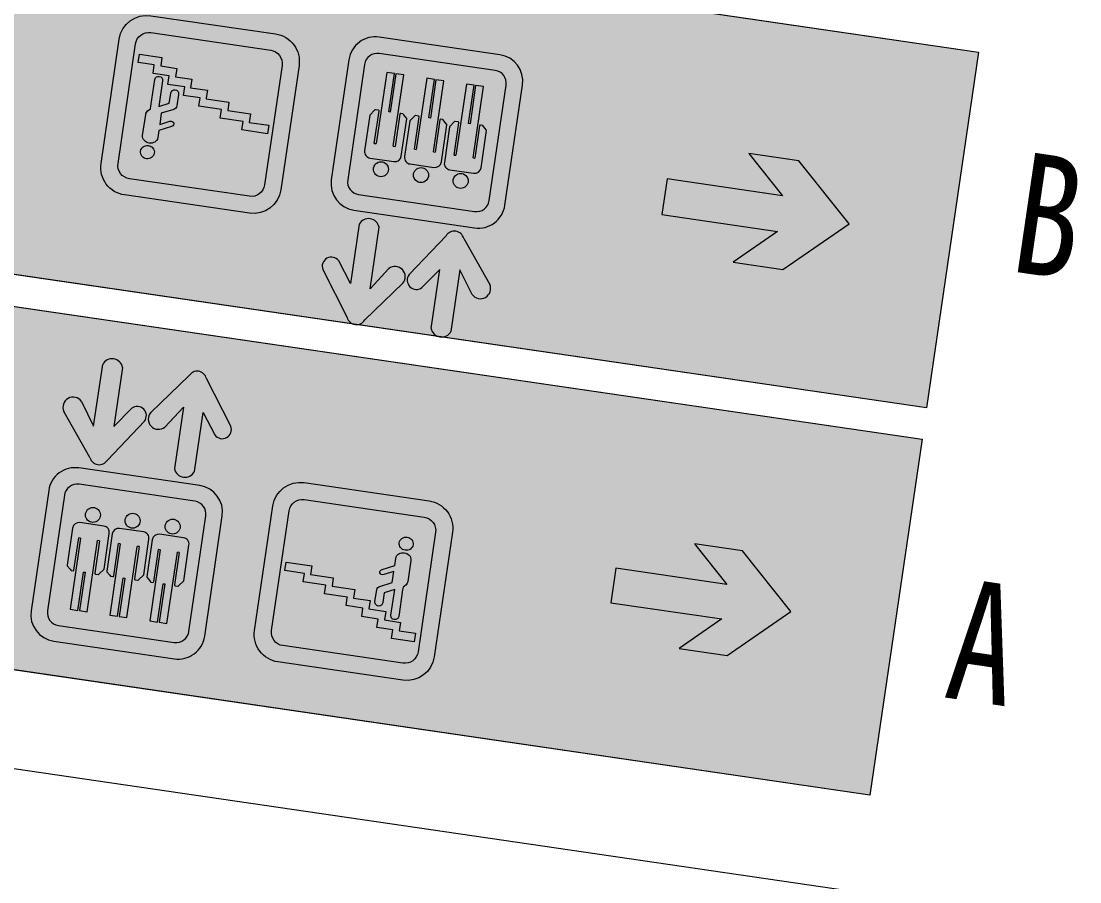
# Model space of a CAD drawing. Header units: inches. Extents: x -414268 to 632271, y -366004 to 318730.
# Drawn here: x -231214 to -220765, y 245848 to 254343 of the extents above; entities that cross this region are included whole.
import ezdxf

# ---------------------------------------------------------------- set-up
doc = ezdxf.new("R2010")
doc.units = ezdxf.units.IN
doc.header["$LTSCALE"] = 1200
doc.header["$MEASUREMENT"] = 0
doc.layers.get('0').update_dxf_attribs({"linetype": 'CONTINUOUS', "lineweight": 0})
doc.layers.add('0--灯箱--字', color=7, linetype='CONTINUOUS', lineweight=0, true_color=0xf7f7f7)
doc.layers.add('0-栋牌字体', color=7, linetype='CONTINUOUS', lineweight=0, true_color=0xf7f7f7)
doc.layers.add('0-增加车位', color=6, linetype='CONTINUOUS', lineweight=0)
doc.styles.add('-宋体', font='simsun.ttc', dxfattribs={"width": 0.8})

# ---------------------------------------------------------------- blocks, each defined once
blk = doc.blocks.new('A$C53BB72EC')
at = {"layer": '0--灯箱--字', "true_color": 0xf7f7f7}
blk.add_hatch(color=7, dxfattribs=at).paths.add_polyline_path([(6263.886652779096, -28314.52920469935), (5705.06504685228, -27793.419626765), (5225.644234895473, -27793.41962678659), (5600.054711105098, -28142.56304409566), (4492.694870033767, -28142.56304414553), (4492.694870049396, -28486.49536568977), (5600.054711120494, -28486.4953656399), (5225.644234942301, -28835.63878293225), (5705.065046899661, -28835.63878291062)])
at = {"layer": '0--灯箱--字', "color": 7, "true_color": 0xf7f7f7}
blk.add_lwpolyline([(6263.886652779096, -28314.52920469935), (5705.06504685228, -27793.419626765), (5225.644234895473, -27793.41962678659), (5600.054711105098, -28142.56304409566), (4492.694870033767, -28142.56304414553), (4492.694870049396, -28486.49536568977), (5600.054711120494, -28486.4953656399), (5225.644234942301, -28835.63878293225), (5705.065046899661, -28835.63878291062)], close=True, dxfattribs=at)
blk = doc.blocks.new('A$C27BC456A')
blk.add_hatch(color=250).paths.add_polyline_path([(14884.73986124818, 112855.557986891), (14884.7398612483, 114955.557986891), (8329.665222129555, 114955.557986891), (8329.665222129554, 112855.5579868909)])
at = {"color": 250}
blk.add_lwpolyline([(8329.665222129552, 114955.557986891), (14884.73986124829, 114955.557986891), (14884.73986124818, 112855.557986891), (8329.665222129552, 112855.5579868909), (8329.665222129552, 114955.557986891)], dxfattribs=at)
blk = doc.blocks.new('A$C744A17C1')
at = {"true_color": 0xf7f7f7}
h = blk.add_hatch(color=7, dxfattribs=at)
edge = h.paths.add_edge_path()
edge.add_line((-3036.027967695962, 95700.69936638275), (-4282.504917986342, 95700.6993662884))
edge.add_arc((-4282.504917992475, 95427.42636630207), 273.2729999863368, 89.999999998714, 180.0000000033805)
edge.add_line((-4555.777917978819, 95427.42636628594), (-4555.777917813975, 94185.20778836703))
edge.add_arc((-4282.504917798803, 94185.20778839014), 273.2730000151723, 180, 269.9999999925446)
edge.add_line((-4282.504917811253, 93911.93478837497), (-3036.027967662085, 93911.93478839874))
edge.add_arc((-3036.027967657114, 94185.20778838589), 273.2729999871517, 269.9999999989579, 3.227983112873501e-09)
edge.add_line((-2762.754967669956, 94185.20778840128), (-2762.754967693822, 95427.42636646118))
edge.add_arc((-3036.027967666832, 95427.42636640974), 273.27299997301, 0, 89.99999999532218)
edge = h.paths.add_edge_path(flags=16)
edge.add_line((-3060.870968115632, 95535.07936645439), (-4257.661918124184, 95535.07936650218))
edge.add_arc((-4257.661918121812, 95402.58336650326), 132.4959999989223, 90.00000000102573, 180.0000000010257)
edge.add_line((-4390.157918120734, 95402.58336650088), (-4390.157917956356, 94210.05078851104))
edge.add_arc((-4257.661917951628, 94210.05078851951), 132.4960000047276, 180, 269.9999999946642)
edge.add_line((-4257.661917955498, 94077.55478851478), (-3060.870967947179, 94077.55478853764))
edge.add_arc((-3060.870967934181, 94210.05078852108), 132.4959999834391, 269.9999999943792, 7.708595881494593e-09)
edge.add_line((-2928.374967950745, 94210.05078853891), (-2928.374968114891, 95402.5833664582))
edge.add_arc((-3060.870968122284, 95402.58336644698), 132.4960000073929, 0, 89.99999999227194)
for points in [[(-4105.775307702483, 95185.59901780682), (-4093.191785995499, 95189.3268348336), (-4081.094827414956, 95195.37593573614), (-4070.936258183443, 95203.2804008755), (-4062.716157831484, 95213.04030111353), (-4056.434022755828, 95224.1912299039), (-4052.08934933634, 95236.26885156211), (-4051.135041708476, 95249.73601779382), (-4052.116755634663, 95262.73681229903), (-4056.486909276806, 95275.26976579314), (-4062.791662051925, 95285.94331290413), (-4071.031959299231, 95295.68616647439), (-4081.207323937677, 95304.03394962067), (-4093.316810593125, 95310.05796103626), (-4105.908036448644, 95313.759728508), (-4119.465126179974, 95315.13875723894), (-4133.503442684887, 95313.7311628082), (-4146.086937904591, 95310.0033170796), (-4157.699789472972, 95303.95473898912), (-4167.857881605858, 95295.58589573058), (-4176.07797313435, 95285.82602378237), (-4182.360594149213, 95275.13944482138), (-4186.704781629727, 95262.5974733338), (-4188.143691014964, 95249.59416268383), (-4186.677366507938, 95236.12948444439), (-4182.307698770659, 95224.06089506189), (-4176.002468914026, 95212.92301254108), (-4167.76218049007, 95203.18015842151), (-4157.587301790831, 95195.29673952419), (-4145.961922130198, 95189.27220515917), (-4133.370705098263, 95185.57043713813), (-4119.329499548534, 95184.19193190591)], [(-4150.11990238633, 94529.42519890532), (-4149.627119381796, 94521.06739443877), (-4147.198756577098, 94513.64028296362), (-4143.319000463234, 94507.14339838475), (-4138.471931530861, 94501.57620250923), (-4125.87734835525, 94494.62397167491), (-4111.351055108826, 94492.31724702398), (-4097.313692784286, 94494.65355498373), (-4091.022925867466, 94497.44615649544), (-4084.733546061092, 94501.63183647174), (-4079.89801569574, 94507.2090675378), (-4076.03173301369, 94513.71398120295), (-4074.102912004921, 94521.14558704928), (-4073.143780433107, 94529.96923974363), (-4073.409211437916, 94786.29070426736), (-3975.566005341127, 94739.02821416727), (-3975.466443319223, 94642.90766297959), (-3974.488086713245, 94633.15731810404), (-3972.058778551756, 94624.80149255057), (-3968.178068257752, 94617.3759077636), (-3962.846874666517, 94611.80920641035), (-3957.032519419794, 94607.17172890124), (-3950.735444288468, 94603.92778070834), (-3936.208673960762, 94601.1567060907), (-3922.171329299919, 94603.4930145998), (-3915.880527055357, 94606.2856162488), (-3910.075784334331, 94610.93515125757), (-3904.75565221149, 94616.04852715385), (-3900.890314869001, 94623.48214061509), (-3898.477828618838, 94631.37860536999), (-3897.519191809697, 94640.66660789371), (-3897.638941903831, 94756.28987031762), (-3899.589391086716, 94769.75402574499), (-3904.925876862952, 94780.42857604545), (-3913.164742831723, 94788.77836625729), (-3922.213472441188, 94794.70326598715), (-3922.369446171797, 94794.80538847725), (-4039.101889754296, 94849.94229390075), (-4039.217787765549, 94961.8507568656), (-3945.249063278898, 94915.97730225985), (-3931.689579247963, 94912.27652424466), (-3920.071903735632, 94913.68161695023), (-3910.87873896258, 94918.79899297009), (-3904.593228902901, 94926.69948613836), (-3902.181714496808, 94935.52465123867), (-3903.644699364901, 94945.7388518333), (-3910.432604954694, 94955.48318951971), (-3915.27822494437, 94959.65733535777), (-3922.059884152026, 94963.36512443822), (-4039.278855550569, 95020.8232700668), (-4039.351956630824, 95091.40453202384), (-4040.820693118498, 95107.19094595194), (-4045.67544851813, 95120.18775516514), (-4052.949404808227, 95131.78898377655), (-4062.641139533138, 95140.60162528208), (-4073.783825813676, 95148.01970503082), (-4086.376951205893, 95153.57888623964), (-4100.41957921104, 95156.35044109734), (-4113.976686623646, 95157.7294554087), (-4128.015453705215, 95156.78622522691), (-4141.567728333292, 95153.52173987115), (-4154.633934597136, 95148.40033557524), (-4165.761698503164, 95141.42355248562), (-4175.434667611378, 95132.12651809816), (-4182.685078526265, 95120.97459971393), (-4187.997029419406, 95107.96727520748), (-4189.917695685872, 95092.64169136254), (-4189.701767394668, 94884.14834125085), (-4188.722924849484, 94873.93363212637), (-4186.29220309027, 94864.1847850999), (-4176.591818860266, 94847.0138444682), (-4163.989522695891, 94832.63200043356), (-4150.422369861859, 94821.5016373705), (-4150.394362782827, 94794.4670060108)]]:
    blk.add_hatch(color=256).paths.add_polyline_path(points)
blk.add_hatch(color=7, dxfattribs=at).paths.add_polyline_path([(-2972.607069589547, 94898.53414615076), (-3229.479971812805, 94898.09719255501), (-3229.336110325414, 94813.51894278088), (-3456.396698841709, 94813.13270141499), (-3456.252740901196, 94728.50382023354), (-3683.313339790911, 94728.1176065724), (-3683.169383667991, 94643.48864204493), (-3848.535635771113, 94643.20729399307), (-3848.391651262064, 94558.5783851212), (-4015.984025353682, 94558.29326713439), (-4015.840079232818, 94473.66434005648), (-4177.145826940774, 94473.38992084307), (-4177.00158715609, 94388.58852501128), (-4337.63411603251, 94388.31524484028), (-4337.488947727485, 94302.96531869122), (-4112.581915430259, 94304.06890598805), (-4112.725865504006, 94388.69787000655), (-3952.093359518447, 94388.9711473679), (-3952.23760118545, 94473.77254055717), (-3789.097450235975, 94474.05003136786), (-3789.24139829434, 94558.67899535972), (-3621.331052389462, 94558.96459933165), (-3621.462747673038, 94636.38460403035), (-3621.475010367576, 94643.59356330667), (-3394.41441148764, 94643.97972189655), (-3394.55836834677, 94728.60868587349), (-3167.497770679998, 94728.99490008186), (-3167.619749095524, 94813.62389573664), (-2972.62380450021, 94813.90494948352)])
at = {"color": 7, "lineweight": 0, "ltscale": 5, "true_color": 0xf7f7f7}
for points in [[(-3036.027967695962, 95700.69936638275), (-4282.504917986342, 95700.6993662884, 0.4142135623969432), (-4555.777917978819, 95427.42636628594), (-4555.777917813975, 94185.20778836703, 0.4142135623349744), (-4282.504917811253, 93911.93478837497), (-3036.027967662085, 93911.93478839874, 0.4142135623949164), (-2762.754967669956, 94185.20778840128), (-2762.754967693822, 95427.42636646118, 0.4142135623491799)], [(-3060.870968115632, 95535.07936645439), (-4257.661918124184, 95535.07936650218, 0.414213562373095), (-4390.157918120734, 95402.58336650088), (-4390.157917956356, 94210.05078851104, 0.4142135623458187), (-4257.661917955498, 94077.55478851478), (-3060.870967947179, 94077.55478853764, 0.4142135624412422), (-2928.374967950745, 94210.05078853891), (-2928.374968114891, 95402.5833664582, 0.4142135623336186)]]:
    blk.add_lwpolyline(points, format="xyb", close=True, dxfattribs=at)
at = {"color": 7, "true_color": 0xf7f7f7}
blk.add_lwpolyline([(-2972.479819925153, 94813.90515701298), (-2972.607069589547, 94898.53414615076), (-3229.479971812805, 94898.09719255501), (-3229.336110325414, 94813.51894278088), (-3456.396698841709, 94813.13270141499), (-3456.252740901196, 94728.50382023354), (-3683.313339790911, 94728.1176065724), (-3683.169383667991, 94643.48864204493), (-3848.535635771113, 94643.20729399307), (-3848.391651262064, 94558.5783851212), (-4015.984025353682, 94558.29326713439), (-4015.840079232818, 94473.66434005648), (-4177.145826940774, 94473.38992084307), (-4177.00158715609, 94388.58852501128), (-4337.63411603251, 94388.31524484028), (-4337.488947727485, 94302.96531869122), (-4112.581915430259, 94304.06890598805), (-4112.725865504006, 94388.69787000655), (-3952.093359518447, 94388.9711473679), (-3952.23760118545, 94473.77254055717), (-3789.097450235975, 94474.05003136786), (-3789.24139829434, 94558.67899535972), (-3621.331052389462, 94558.96459933165), (-3621.462747673038, 94636.38460403035), (-3621.475010367576, 94643.59356330667), (-3394.41441148764, 94643.97972189655), (-3394.55836834677, 94728.60868587349), (-3167.497770679998, 94728.99490008186), (-3167.619749095524, 94813.62389573664), (-2972.62380450021, 94813.90494948352), (-2972.607069589547, 94898.53414615075)], dxfattribs=at)
at = {"layer": '0-栋牌字体', "linetype": 'ByBlock'}
for points in [[(-4105.775307702483, 95185.59901780682), (-4093.191785995499, 95189.3268348336), (-4081.094827414956, 95195.37593573614), (-4070.936258183443, 95203.2804008755), (-4062.716157831484, 95213.04030111353), (-4056.434022755828, 95224.1912299039), (-4052.08934933634, 95236.26885156211), (-4051.135041708476, 95249.73601779382), (-4052.116755634663, 95262.73681229903), (-4056.486909276806, 95275.26976579314), (-4062.791662051925, 95285.94331290413), (-4071.031959299231, 95295.68616647439), (-4081.207323937677, 95304.03394962067), (-4093.316810593125, 95310.05796103626), (-4105.908036448644, 95313.759728508), (-4119.465126179974, 95315.13875723894), (-4133.503442684887, 95313.7311628082), (-4146.086937904591, 95310.0033170796), (-4157.699789472972, 95303.95473898912), (-4167.857881605858, 95295.58589573058), (-4176.07797313435, 95285.82602378237), (-4182.360594149213, 95275.13944482138), (-4186.704781629727, 95262.5974733338), (-4188.143691014964, 95249.59416268383), (-4186.677366507938, 95236.12948444439), (-4182.307698770659, 95224.06089506189), (-4176.002468914026, 95212.92301254108), (-4167.76218049007, 95203.18015842151), (-4157.587301790831, 95195.29673952419), (-4145.961922130198, 95189.27220515917), (-4133.370705098263, 95185.57043713813), (-4119.329499548534, 95184.19193190591)], [(-4150.11990238633, 94529.42519890532), (-4149.627119381796, 94521.06739443877), (-4147.198756577098, 94513.64028296362), (-4143.319000463234, 94507.14339838475), (-4138.471931530861, 94501.57620250923), (-4125.87734835525, 94494.62397167491), (-4111.351055108826, 94492.31724702398), (-4097.313692784286, 94494.65355498373), (-4091.022925867466, 94497.44615649544), (-4084.733546061092, 94501.63183647174), (-4079.89801569574, 94507.2090675378), (-4076.03173301369, 94513.71398120295), (-4074.102912004921, 94521.14558704928), (-4073.143780433107, 94529.96923974363), (-4073.409211437916, 94786.29070426736), (-3975.566005341127, 94739.02821416727), (-3975.466443319223, 94642.90766297959), (-3974.488086713245, 94633.15731810404), (-3972.058778551756, 94624.80149255057), (-3968.178068257752, 94617.3759077636), (-3962.846874666517, 94611.80920641035), (-3957.032519419794, 94607.17172890124), (-3950.735444288468, 94603.92778070834), (-3936.208673960762, 94601.1567060907), (-3922.171329299919, 94603.4930145998), (-3915.880527055357, 94606.2856162488), (-3910.075784334331, 94610.93515125757), (-3904.75565221149, 94616.04852715385), (-3900.890314869001, 94623.48214061509), (-3898.477828618838, 94631.37860536999), (-3897.519191809697, 94640.66660789371), (-3897.638941903831, 94756.28987031762), (-3899.589391086716, 94769.75402574499), (-3904.925876862952, 94780.42857604545), (-3913.164742831723, 94788.77836625729), (-3922.213472441188, 94794.70326598715), (-3922.369446171797, 94794.80538847725), (-4039.101889754296, 94849.94229390075), (-4039.217787765549, 94961.8507568656), (-3945.249063278898, 94915.97730225985), (-3931.689579247963, 94912.27652424466), (-3920.071903735632, 94913.68161695023), (-3910.87873896258, 94918.79899297009), (-3904.593228902901, 94926.69948613836), (-3902.181714496808, 94935.52465123867), (-3903.644699364901, 94945.7388518333), (-3910.432604954694, 94955.48318951971), (-3915.27822494437, 94959.65733535777), (-3922.059884152026, 94963.36512443822), (-4039.278855550569, 95020.8232700668), (-4039.351956630824, 95091.40453202384), (-4040.820693118498, 95107.19094595194), (-4045.67544851813, 95120.18775516514), (-4052.949404808227, 95131.78898377655), (-4062.641139533138, 95140.60162528208), (-4073.783825813676, 95148.01970503082), (-4086.376951205893, 95153.57888623964), (-4100.41957921104, 95156.35044109734), (-4113.976686623646, 95157.7294554087), (-4128.015453705215, 95156.78622522691), (-4141.567728333292, 95153.52173987115), (-4154.633934597136, 95148.40033557524), (-4165.761698503164, 95141.42355248562), (-4175.434667611378, 95132.12651809816), (-4182.685078526265, 95120.97459971393), (-4187.997029419406, 95107.96727520748), (-4189.917695685872, 95092.64169136254), (-4189.701767394668, 94884.14834125085), (-4188.722924849484, 94873.93363212637), (-4186.29220309027, 94864.1847850999), (-4176.591818860266, 94847.0138444682), (-4163.989522695891, 94832.63200043356), (-4150.422369861859, 94821.5016373705), (-4150.394362782827, 94794.4670060108)]]:
    blk.add_lwpolyline(points, close=True, dxfattribs=at)

msp = doc.modelspace()

# ---------------------------------------------------------------- hatches: boundary and pattern name
at = {"lineweight": 0, "ltscale": 5, "true_color": 0xf7f7f7}
h = msp.add_hatch(color=7, dxfattribs=at)
edge = h.paths.add_edge_path(flags=0)
edge.add_arc((-226876.1564156094, 252766.5593491889), 74.02267116532015, 351.67939968534125, 351.67939968534114, ccw=False)
edge = h.paths.add_edge_path(flags=0)
edge.add_arc((-227267.7684216169, 252823.833168047), 74.02267116532015, 351.67939968534125, 351.67939968534114, ccw=False)
edge = h.paths.add_edge_path(flags=0)
edge.add_arc((-227663.32835349, 252881.6843767387), 74.02267116532015, 351.67939968534125, 351.67939968534114, ccw=False)
edge = h.paths.add_edge_path()
edge.add_line((-227929.9096696578, 252476.7909540961), (-226738.8398587903, 252302.5952820405))
edge.add_arc((-226700.6498433896, 252563.721025566), 263.9036399967164, 261.6793996853373, 351.6793996853372)
edge.add_line((-226439.5240998704, 252525.5310101833), (-226265.9235371816, 253712.5317375815))
edge.add_arc((-226527.0492807166, 253750.7217529751), 263.9036399967164, 351.6793996853373, 81.67939968533736)
edge.add_line((-226488.8592653343, 254011.8474964946), (-227679.9290761934, 254186.0431686091))
edge.add_arc((-227718.1190914579, 253924.9174250723), 263.9036399967164, 81.67939968533727, 171.6793996853374)
edge.add_line((-227979.2448349776, 253963.1074404552), (-228152.8453976828, 252776.1067129391))
edge.add_arc((-227891.7196542752, 252737.9166976155), 263.9036399967164, 171.6793996982749, 261.679399685339)
edge = h.paths.add_edge_path(flags=16)
edge.add_line((-227883.0255014392, 252631.5771607649), (-226739.4330987461, 252464.3251277275))
edge.add_arc((-226720.9167276701, 252590.9315488133), 127.953279998408, 261.6793996853422, 351.679399685342)
edge.add_line((-226594.3103065699, 252572.4151777186), (-226427.6533830251, 253711.9384973222))
edge.add_arc((-226554.2598041387, 253730.4548684447), 127.953279998408, 351.6793996853421, 81.67939968534222)
edge.add_line((-226535.7434330438, 253857.0612895449), (-227679.3358357545, 254024.3133224644))
edge.add_arc((-227697.8522068327, 253897.7069013617), 127.953279998408, 81.67939968534215, 171.6793996853423)
edge.add_line((-227824.4586279324, 253916.2232724563), (-227991.1155514597, 252776.6999529708))
edge.add_arc((-227864.5091303444, 252758.1835818654), 127.953279998408, 171.6793996853421, 261.6793996853423)
edge = h.paths.add_edge_path(flags=0)
edge.add_line((-226754.0577824244, 252994.8165590284), (-226736.012323291, 252992.1773846279))
edge.add_line((-226736.0123233594, 252992.1773846293), (-226689.4513159986, 253310.5401183318))
edge.add_arc((-226681.5384146985, 253309.3828451326), 7.9970799999005, 81.67939968538838, 171.6793996853883, ccw=False)
edge.add_line((-226680.381141505, 253317.2957464512), (-226663.7408856745, 253314.862085114))
edge.add_arc((-226664.8981588078, 253306.9491838553), 7.997079937409398, 39.75941100347751, 81.67939968543283, ccw=False)
edge.add_line((-226658.7505093167, 253312.0638385119), (-226650.4659168591, 253302.1060263113))
edge.add_line((-226650.4659168251, 253302.1060263063), (-226623.4720377798, 253269.6602563797))
edge.add_arc((-226629.6196874667, 253264.5456016744), 7.997080119066278, 351.67939968543016, 39.75941065339981, ccw=False)
edge.add_line((-226621.7067860135, 253263.3883284613), (-226675.462267583, 252895.8330939095))
edge.add_arc((-226738.7654781424, 252905.0912795099), 63.976639999204, 261.67939968532926, 351.67939968532926, ccw=False)
edge.add_line((-226748.02366369, 252841.7880689598), (-226983.3488310831, 252876.2047130537))
edge.add_arc((-226974.0906454769, 252939.5079235349), 63.976639999204, 171.6793996853293, 261.67939968532926, ccw=False)
edge.add_line((-227037.3938560272, 252948.7661090823), (-226985.8088474268, 253301.4806495248))
edge.add_line((-226985.8088474218, 253301.4806495584), (-226935.7202721972, 253351.3234657755))
edge.add_arc((-226930.0794065036, 253345.6547867901), 7.997079940317611, 81.67939968531789, 134.859094000588, ccw=False)
edge.add_line((-226928.9221333206, 253353.5676880415), (-226901.9384360386, 253349.6212835224))
edge.add_arc((-226903.0957093159, 253341.7083822159), 7.9970799999005, 351.6793996853884, 81.67939968538832, ccw=False)
edge.add_line((-226895.1828079966, 253340.5511090224), (-226941.7900033129, 253021.8725641659))
edge.add_line((-226941.7900033132, 253021.8725641659), (-226922.5997230683, 253019.0659583932))
edge.add_line((-226922.5997231061, 253019.065958373), (-226819.8183181881, 253721.8378857264))
edge.add_line((-226819.8183181514, 253721.8378857381), (-226742.9237192095, 253710.5919404609))
edge.add_line((-226742.9237191453, 253710.5919404344), (-226798.263840643, 253332.2016634625))
edge.add_line((-226798.2638407096, 253332.2016634722), (-226783.7199377754, 253330.0745966394))
edge.add_line((-226783.7199377444, 253330.0745966176), (-226728.3798158098, 253708.4648732847))
edge.add_line((-226728.3798158048, 253708.4648733184), (-226651.3336675836, 253697.1967635605))
edge.add_line((-226651.3336676406, 253697.1967635259), (-226754.0577825305, 252994.8165590096))
edge = h.paths.add_edge_path(flags=0)
edge.add_line((-227145.6696941024, 253052.0903640908), (-227127.6242349691, 253049.4511896902))
edge.add_line((-227127.6242350372, 253049.4511896916), (-227081.0632276766, 253367.8139233942))
edge.add_arc((-227073.1503263766, 253366.6566501949), 7.9970799999005, 81.67939968538838, 171.6793996853883, ccw=False)
edge.add_line((-227071.9930531827, 253374.5695515136), (-227055.3527973521, 253372.1358901764))
edge.add_arc((-227056.5100704856, 253364.2229889176), 7.997079937409398, 39.75941100347751, 81.67939968543283, ccw=False)
edge.add_line((-227050.36242086, 253369.3376435546), (-227042.0778284025, 253359.3798313539))
edge.add_line((-227042.0778285033, 253359.3798313687), (-227015.0839494579, 253326.9340614422))
edge.add_arc((-227021.2315991452, 253321.8194067369), 7.997080119066278, 351.67939968543016, 39.75941065339981, ccw=False)
edge.add_line((-227013.3186976915, 253320.6621335238), (-227067.0741792611, 252953.1068989721))
edge.add_arc((-227130.3773898209, 252962.3650845724), 63.976639999204, 261.67939968532926, 351.67939968532926, ccw=False)
edge.add_line((-227139.6355753682, 252899.0618740221), (-227374.9607427614, 252933.4785181158))
edge.add_arc((-227365.7025571549, 252996.7817285972), 63.976639999204, 171.6793996853293, 261.67939968532926, ccw=False)
edge.add_line((-227429.0057677054, 253006.0399141446), (-227377.4207591051, 253358.754454587))
edge.add_line((-227377.4207590997, 253358.7544546208), (-227327.3321838751, 253408.5972708379))
edge.add_arc((-227321.6913181822, 253402.9285918524), 7.997079940317611, 81.67939968531789, 134.859094000588, ccw=False)
edge.add_line((-227320.5340449989, 253410.8414931039), (-227293.5503477169, 253406.8950885848))
edge.add_arc((-227294.7076209943, 253398.9821872783), 7.9970799999005, 351.6793996853884, 81.67939968538832, ccw=False)
edge.add_line((-227286.7947196757, 253397.824914085), (-227333.401914992, 253079.1463692285))
edge.add_line((-227333.4019149908, 253079.1463692283), (-227314.2116347459, 253076.3397634557))
edge.add_line((-227314.2116346488, 253076.3397634156), (-227211.4302297308, 253779.111690769))
edge.add_line((-227211.4302298301, 253779.1116908006), (-227134.5356308883, 253767.8657455233))
edge.add_line((-227134.5356308238, 253767.8657454967), (-227189.8757523214, 253389.4754685248))
edge.add_line((-227189.8757523886, 253389.4754685346), (-227175.3318494546, 253387.3484017018))
edge.add_line((-227175.3318494227, 253387.34840168), (-227119.9917274881, 253765.7386783471))
edge.add_line((-227119.991727483, 253765.7386783806), (-227042.9455792618, 253754.4705686228))
edge.add_line((-227042.9455793183, 253754.4705685881), (-227145.6696942083, 253052.0903640718))
edge = h.paths.add_edge_path(flags=0)
edge.add_line((-227540.8444006573, 253109.8841975042), (-227522.7989415239, 253107.2450231036))
edge.add_line((-227522.7989414579, 253107.2450230854), (-227476.2379340971, 253425.6077567879))
edge.add_arc((-227468.3250327969, 253424.4504835885), 7.9970799999005, 81.67939968538838, 171.6793996853883, ccw=False)
edge.add_line((-227467.1677596032, 253432.3633849074), (-227450.5275037726, 253429.9297235702))
edge.add_arc((-227451.6847770406, 253422.0168223311), 7.997079937409398, 39.75941100347751, 81.67939968543283, ccw=False)
edge.add_line((-227445.5371274148, 253427.1314769681), (-227437.2525349572, 253417.1736647675))
edge.add_line((-227437.2525349238, 253417.1736647626), (-227410.2586558785, 253384.727894836))
edge.add_arc((-227416.4063055653, 253379.6132401306), 7.997080119066278, 351.67939968543016, 39.75941065339981, ccw=False)
edge.add_line((-227408.4934041117, 253378.4559669174), (-227462.2488856813, 253010.9007323657))
edge.add_arc((-227525.5520962508, 253020.1589178986), 63.976639999204, 261.67939968532926, 351.67939968532926, ccw=False)
edge.add_line((-227534.810281798, 252956.8557073485), (-227770.1354491912, 252991.2723514423))
edge.add_arc((-227760.87726371, 253054.5755620107), 63.976639999204, 171.6793996853293, 261.67939968532926, ccw=False)
edge.add_line((-227824.1804742601, 253063.8337475583), (-227772.5954656597, 253416.5482880007))
edge.add_line((-227772.5954656547, 253416.5482880343), (-227722.50689043, 253466.3911042513))
edge.add_arc((-227716.8660247467, 253460.7224251985), 7.997079940317611, 81.67939968531789, 134.859094000588, ccw=False)
edge.add_line((-227715.7087515629, 253468.6353264499), (-227688.7250542809, 253464.6889219307))
edge.add_arc((-227689.8823274241, 253456.7760206047), 7.9970799999005, 351.6793996853884, 81.67939968538832, ccw=False)
edge.add_line((-227681.9694261058, 253455.6187474114), (-227728.5766214223, 253136.9402025549))
edge.add_line((-227728.5766214209, 253136.9402025546), (-227709.3863411761, 253134.133596782))
edge.add_line((-227709.3863412039, 253134.1335968292), (-227606.604936286, 253836.9055241824))
edge.add_line((-227606.6049362598, 253836.9055241271), (-227529.7103373179, 253825.6595788498))
edge.add_line((-227529.710337378, 253825.6595789101), (-227585.0504588757, 253447.2693019382))
edge.add_line((-227585.0504588082, 253447.2693019283), (-227570.506555874, 253445.1422350955))
edge.add_line((-227570.5065559776, 253445.1422350935), (-227515.1664340431, 253823.5325117607))
edge.add_line((-227515.1664340479, 253823.532511727), (-227438.1202858266, 253812.2644019691))
edge.add_line((-227438.1202857386, 253812.264401982), (-227540.8444006285, 253109.8841974656))
for points in [[(-227823.5212236875, 251393.5974849437, -0.6624751083134088), (-227996.8217327176, 251418.9429340071), (-228236.9508240597, 251891.1191708054, -0.8769134457514564), (-228079.6946833102, 251976.8881069735), (-227962.7429502197, 251755.0460883815), (-227877.4553606168, 252338.2033610043, -0.710415717446655), (-227681.5528297155, 252309.5523338873), (-227770.5104546488, 251701.3010473824), (-227585.7636644612, 251900.2165751729, -0.9042847927237261), (-227446.9499037359, 251755.9595134136)], [(-226589.1489102092, 251744.3417651839, -0.9042847922969277), (-226763.4606831908, 251645.8797633586), (-226883.504789997, 251889.3713980694), (-226972.4624150653, 251281.1201115841, -0.710415717446655), (-227168.3649461237, 251309.771137623), (-227083.0773567611, 251892.9284104874), (-227258.6613305689, 251713.8701597837, -0.8769134475484177), (-227384.7688095301, 251841.081432903), (-227019.4764627582, 252224.7139139575, -0.6624751060017849), (-226846.1759538394, 252199.3684660116)], [(-230792.910957456, 250491.4294419122, -0.9042847922969277), (-230618.5991844742, 250589.8914437375), (-230498.5550776679, 250346.3998090266), (-230409.5974525998, 250954.651095512, -0.710415717446655), (-230213.6949215413, 250926.000069473), (-230298.9825109039, 250342.8427966087), (-230123.3985370961, 250521.9010473123, -0.8769134475484177), (-229997.291058135, 250394.689774193), (-230362.5834049068, 250011.0572931386, -0.6624751060017849), (-230535.8839138256, 250036.4027410845)], [(-229558.5386439775, 250842.1737221524, -0.6624751083134088), (-229385.2381349474, 250816.828273089), (-229145.1090436055, 250344.6520362906, -0.8769134457514564), (-229302.3651843548, 250258.8831001226), (-229419.3169174452, 250480.7251187146), (-229504.6045070481, 249897.5678460918, -0.710415717446655), (-229700.5070379496, 249926.2188732088), (-229611.5494130163, 250534.4701597136), (-229796.2962032039, 250335.5546319232, -0.9042847927237261), (-229935.109963929, 250479.8116936824)]]:
    msp.add_hatch(color=7, dxfattribs=at).paths.add_polyline_path(points)
msp.add_hatch(color=250).paths.add_polyline_path([(-233797.8239161765, 248307.6498757923), (-222836.3575660606, 246704.5196636355), (-222322.7747877881, 250216.162260794), (-233284.2411379509, 251819.2924729575)])
h = msp.add_hatch(color=7, dxfattribs=at)
edge = h.paths.add_edge_path(flags=0)
edge.add_arc((-230505.9034520557, 249469.2118579072), 74.02267116532015, 171.6793996853413, 171.6793996853412, ccw=False)
edge = h.paths.add_edge_path(flags=0)
edge.add_arc((-230114.2914460481, 249411.9380390491), 74.02267116532015, 171.6793996853413, 171.6793996853412, ccw=False)
edge = h.paths.add_edge_path(flags=0)
edge.add_arc((-229718.731514175, 249354.0868303574), 74.02267116532015, 171.6793996853413, 171.6793996853412, ccw=False)
edge = h.paths.add_edge_path()
edge.add_line((-229452.1501980072, 249758.980253), (-230643.2200088746, 249933.1759250555))
edge.add_arc((-230681.4100242754, 249672.05018153), 263.9036399967164, 81.67939968533727, 171.6793996853371)
edge.add_line((-230942.5357677947, 249710.2401969128), (-231116.1363304834, 248523.2394695146))
edge.add_arc((-230855.0105869484, 248485.0494541209), 263.9036399967164, 171.6793996853373, 261.6793996853374)
edge.add_line((-230893.2006023307, 248223.9237106015), (-229702.1307914717, 248049.728038487))
edge.add_arc((-229663.9407762071, 248310.8537820237), 263.9036399967164, 261.6793996853373, 351.6793996853373)
edge.add_line((-229402.8150326874, 248272.6637666408), (-229229.2144699823, 249459.664494157))
edge.add_arc((-229490.3402133898, 249497.8545094806), 263.9036399967164, 351.6793996982749, 81.6793996853391)
edge = h.paths.add_edge_path(flags=16)
edge.add_line((-229499.0343662259, 249604.1940463312), (-230642.626768919, 249771.4460793685))
edge.add_arc((-230661.1431399949, 249644.8396582828), 127.953279998408, 81.67939968534215, 171.679399685342)
edge.add_line((-230787.7495610952, 249663.3560293774), (-230954.40648464, 248523.8327097739))
edge.add_arc((-230827.8000635264, 248505.3163386514), 127.953279998408, 171.6793996853421, 261.6793996853423)
edge.add_line((-230846.3164346213, 248378.7099175512), (-229702.7240319106, 248211.4578846317))
edge.add_arc((-229684.2076608324, 248338.0643057343), 127.953279998408, 261.6793996853422, 351.6793996853423)
edge.add_line((-229557.6012397327, 248319.5479346398), (-229390.9443162053, 249459.0712541254))
edge.add_arc((-229517.5507373206, 249477.5876252307), 127.953279998408, 351.6793996853421, 81.67939968534225)
edge = h.paths.add_edge_path(flags=0)
edge.add_line((-230628.0020852407, 249240.9546480677), (-230646.047544374, 249243.5938224682))
edge.add_line((-230646.0475443057, 249243.5938224668), (-230692.6085516666, 248925.2310887643))
edge.add_arc((-230700.5214529666, 248926.3883619635), 7.9970799999005, 261.67939968538843, 351.6793996853883, ccw=False)
edge.add_line((-230701.67872616, 248918.4754606449), (-230718.3189819905, 248920.9091219821))
edge.add_arc((-230717.1617088573, 248928.8220232408), 7.997079937409398, 219.7594110034775, 261.6793996854328, ccw=False)
edge.add_line((-230723.3093583483, 248923.7073685841), (-230731.5939508059, 248933.6651807848))
edge.add_line((-230731.59395084, 248933.6651807898), (-230758.5878298853, 248966.1109507164))
edge.add_arc((-230752.4401801983, 248971.2256054217), 7.997080119066278, 171.6793996854301, 219.7594106533998, ccw=False)
edge.add_line((-230760.3530816515, 248972.3828786348), (-230706.597600082, 249339.9381131865))
edge.add_arc((-230643.2943895226, 249330.6799275861), 63.976639999204, 81.6793996853292, 171.6793996853293, ccw=False)
edge.add_line((-230634.0362039751, 249393.9831381362), (-230398.7110365819, 249359.5664940423))
edge.add_arc((-230407.9692221881, 249296.2632835612), 63.976639999204, 351.67939968532926, 81.6793996853292, ccw=False)
edge.add_line((-230344.6660116379, 249287.0050980138), (-230396.2510202383, 248934.2905575713))
edge.add_line((-230396.2510202432, 248934.2905575376), (-230446.3395954678, 248884.4477413206))
edge.add_arc((-230451.9804611614, 248890.1164203059), 7.997079940317611, 261.6793996853179, 314.859094000588, ccw=False)
edge.add_line((-230453.1377343444, 248882.2035190545), (-230480.1214316264, 248886.1499235736))
edge.add_arc((-230478.9641583491, 248894.0628248802), 7.9970799999005, 171.6793996853884, 261.6793996853884, ccw=False)
edge.add_line((-230486.8770596684, 248895.2200980737), (-230440.269864352, 249213.8986429301))
edge.add_line((-230440.2698643518, 249213.8986429302), (-230459.4601445967, 249216.7052487028))
edge.add_line((-230459.460144559, 249216.705248723), (-230562.2415494769, 248513.9333213697))
edge.add_line((-230562.2415495136, 248513.9333213579), (-230639.1361484555, 248525.1792666352))
edge.add_line((-230639.1361485198, 248525.1792666616), (-230583.7960270222, 248903.5695436335))
edge.add_line((-230583.7960269555, 248903.5695436239), (-230598.3399298897, 248905.6966104567))
edge.add_line((-230598.3399299207, 248905.6966104785), (-230653.6800518553, 248527.3063338113))
edge.add_line((-230653.6800518601, 248527.3063337777), (-230730.7262000814, 248538.5744435356))
edge.add_line((-230730.7262000244, 248538.5744435702), (-230628.0020851345, 249240.9546480865))
edge = h.paths.add_edge_path(flags=0)
edge.add_line((-230236.3901735626, 249183.6808430053), (-230254.4356326959, 249186.3200174059))
edge.add_line((-230254.4356326278, 249186.3200174044), (-230300.9966399884, 248867.9572837019))
edge.add_arc((-230308.9095412884, 248869.1145569012), 7.9970799999005, 261.67939968538843, 351.6793996853883, ccw=False)
edge.add_line((-230310.0668144823, 248861.2016555824), (-230326.707070313, 248863.6353169197))
edge.add_arc((-230325.5497971794, 248871.5482181784), 7.997079937409398, 219.7594110034775, 261.6793996854328, ccw=False)
edge.add_line((-230331.697446805, 248866.4335635415), (-230339.9820392625, 248876.3913757421))
edge.add_line((-230339.9820391617, 248876.3913757273), (-230366.9759182071, 248908.8371456539))
edge.add_arc((-230360.8282685198, 248913.9518003592), 7.997080119066278, 171.6793996854301, 219.7594106533998, ccw=False)
edge.add_line((-230368.7411699736, 248915.1090735723), (-230314.985688404, 249282.664308124))
edge.add_arc((-230251.6824778442, 249273.4061225237), 63.976639999204, 81.6793996853292, 171.6793996853293, ccw=False)
edge.add_line((-230242.4242922969, 249336.709333074), (-230007.0991249036, 249302.2926889803))
edge.add_arc((-230016.3573105102, 249238.9894784988), 63.976639999204, 351.67939968532926, 81.6793996853292, ccw=False)
edge.add_line((-229953.0540999596, 249229.7312929515), (-230004.63910856, 248877.016752509))
edge.add_line((-230004.6391085653, 248877.0167524752), (-230054.7276837899, 248827.1739362582))
edge.add_arc((-230060.3685494828, 248832.8426152437), 7.997079940317611, 261.6793996853179, 314.859094000588, ccw=False)
edge.add_line((-230061.5258226662, 248824.9297139921), (-230088.5095199482, 248828.8761185113))
edge.add_arc((-230087.3522466707, 248836.7890198178), 7.9970799999005, 171.6793996853884, 261.6793996853884, ccw=False)
edge.add_line((-230095.2651479892, 248837.9462930111), (-230048.6579526729, 249156.6248378676))
edge.add_line((-230048.6579526743, 249156.6248378677), (-230067.8482329191, 249159.4314436404))
edge.add_line((-230067.8482330162, 249159.4314436804), (-230170.6296379342, 248456.6595163271))
edge.add_line((-230170.6296378349, 248456.6595162955), (-230247.5242367768, 248467.9054615727))
edge.add_line((-230247.5242368413, 248467.9054615993), (-230192.1841153437, 248846.2957385712))
edge.add_line((-230192.1841152765, 248846.2957385615), (-230206.7280182105, 248848.4228053942))
edge.add_line((-230206.7280182423, 248848.4228054161), (-230262.068140177, 248470.032528749))
edge.add_line((-230262.068140182, 248470.0325287154), (-230339.1142884033, 248481.3006384733))
edge.add_line((-230339.1142883468, 248481.3006385079), (-230236.3901734568, 249183.6808430243))
edge = h.paths.add_edge_path(flags=0)
edge.add_line((-229841.2154670077, 249125.8870095918), (-229859.2609261411, 249128.5261839924))
edge.add_line((-229859.2609262071, 249128.5261840106), (-229905.8219335679, 248810.1634503081))
edge.add_arc((-229913.7348348682, 248811.3207235076), 7.9970799999005, 261.67939968538843, 351.6793996853883, ccw=False)
edge.add_line((-229914.8921080618, 248803.4078221886), (-229931.5323638925, 248805.8414835258))
edge.add_arc((-229930.3750906245, 248813.7543847649), 7.997079937409398, 219.7594110034775, 261.6793996854328, ccw=False)
edge.add_line((-229936.5227402502, 248808.6397301279), (-229944.8073327078, 248818.5975423286))
edge.add_line((-229944.8073327411, 248818.5975423335), (-229971.8012117865, 248851.0433122601))
edge.add_arc((-229965.6535620997, 248856.1579669655), 7.997080119066278, 171.6793996854301, 219.7594106533998, ccw=False)
edge.add_line((-229973.5664635534, 248857.3152401787), (-229919.8109819839, 249224.8704747304))
edge.add_arc((-229856.5077714143, 249215.6122891975), 63.976639999204, 81.6793996853292, 171.6793996853293, ccw=False)
edge.add_line((-229847.2495858671, 249278.9154997476), (-229611.9244184738, 249244.4988556539))
edge.add_arc((-229621.182603955, 249181.1956450854), 63.976639999204, 351.67939968532926, 81.6793996853292, ccw=False)
edge.add_line((-229557.879393405, 249171.9374595378), (-229609.4644020053, 248819.2229190954))
edge.add_line((-229609.4644020103, 248819.2229190618), (-229659.5529772349, 248769.3801028447))
edge.add_arc((-229665.1938429183, 248775.0487818976), 7.997079940317611, 261.6793996853179, 314.859094000588, ccw=False)
edge.add_line((-229666.3511161022, 248767.1358806462), (-229693.3348133841, 248771.0822851653))
edge.add_arc((-229692.1775402409, 248778.9951864914), 7.9970799999005, 171.6793996853884, 261.6793996853884, ccw=False)
edge.add_line((-229700.0904415592, 248780.1524596846), (-229653.4832462428, 249098.8310045411))
edge.add_line((-229653.4832462441, 249098.8310045415), (-229672.673526489, 249101.6376103141))
edge.add_line((-229672.6735264611, 249101.6376102669), (-229775.454931379, 248398.8656829137))
edge.add_line((-229775.4549314053, 248398.865682969), (-229852.3495303472, 248410.1116282462))
edge.add_line((-229852.349530287, 248410.1116281859), (-229797.0094087894, 248788.5019051578))
edge.add_line((-229797.0094088568, 248788.5019051678), (-229811.5533117911, 248790.6289720006))
edge.add_line((-229811.5533116875, 248790.6289720025), (-229866.8934336221, 248412.2386953354))
edge.add_line((-229866.8934336172, 248412.2386953691), (-229943.9395818385, 248423.506805127))
edge.add_line((-229943.9395819264, 248423.5068051141), (-229841.2154670365, 249125.8870096304))
at = {"layer": '0--灯箱--字'}
msp.add_hatch(color=256, dxfattribs=at).paths.add_polyline_path([(-223041.4895406062, 252343.8446532692), (-223538.1192404389, 252964.1968128586), (-224031.4685577157, 253036.349859754), (-223698.726658596, 252620.7139126973), (-224838.2583767587, 252787.3720646803), (-224890.0203451717, 252433.4475545392), (-223750.4886270095, 252266.7894025564), (-224188.3230074457, 251963.8513442256), (-223694.9736901686, 251891.6982973302)])

# ---------------------------------------------------------------- linework, layer by layer
at = {"color": 7, "lineweight": 0, "ltscale": 5, "true_color": 0xf7f7f7}
for p, q in [((-227606.6049363203, 253836.9055241875), (-227709.386341238, 253134.1335968341)), ((-227529.7103373779, 253825.6595789101), (-227606.6049363203, 253836.9055241875)), ((-227585.0504588758, 253447.2693019382), (-227529.7103373779, 253825.6595789101)), ((-227515.1664340069, 253823.5325117726), (-227570.5065559412, 253445.1422351055)), ((-227540.8444006754, 253109.8841974983), (-227438.1202857857, 253812.2644020146)), ((-227438.1202857857, 253812.2644020146), (-227515.1664340069, 253823.5325117726)), ((-227211.4302298118, 253779.1116908065), (-227314.2116347295, 253076.3397634533)), ((-227134.5356308696, 253767.8657455292), (-227211.4302298118, 253779.1116908065)), ((-227189.8757523671, 253389.4754685573), (-227134.5356308696, 253767.8657455292)), ((-227119.9917274989, 253765.7386783918), (-227175.3318494335, 253387.3484017246)), ((-227145.6696941676, 253052.0903641176), (-227042.9455792775, 253754.4705686338)), ((-227042.9455792775, 253754.4705686338), (-227119.9917274989, 253765.7386783918)), ((-226819.8183181509, 253721.8378857468), (-226922.5997230687, 253019.0659583934)), ((-226742.9237192089, 253710.5919404695), (-226819.8183181509, 253721.8378857468)), ((-226798.2638407065, 253332.2016634976), (-226742.9237192089, 253710.5919404695)), ((-226728.3798158375, 253708.4648733318), (-226783.719937772, 253330.0745966646)), ((-226754.0577825062, 252994.8165590577), (-226651.3336676162, 253697.196763574)), ((-226651.3336676162, 253697.196763574), (-226728.3798158375, 253708.4648733318)), ((-227772.5954656734, 253416.5482880285), (-227824.1804742732, 253063.8337475858)), ((-227722.5068904484, 253466.3911042454), (-227772.5954656734, 253416.5482880285)), ((-227728.5766214827, 253136.9402026068), (-227681.9694261667, 253455.6187474632)), ((-227688.7250542916, 253464.6889219754), (-227715.7087515738, 253468.6353264945)), ((-227570.5065559412, 253445.1422351055), (-227585.0504588758, 253447.2693019382)), ((-227476.237934182, 253425.6077568003), (-227522.7989415421, 253107.2450230978)), ((-227450.5275038385, 253429.9297235885), (-227467.1677596697, 253432.3633849257)), ((-227462.2488857796, 253010.9007323972), (-227408.4934042105, 253378.4559669492)), ((-227437.2525349897, 253417.1736647808), (-227445.5371274476, 253427.1314769814)), ((-227410.2586559452, 253384.7278948543), (-227437.2525349897, 253417.1736647808)), ((-227327.33218394, 253408.5972708646), (-227377.4207591652, 253358.7544546475)), ((-227333.4019149747, 253079.1463692259), (-227286.7947196586, 253397.8249140825)), ((-227293.5503477843, 253406.8950885947), (-227320.5340450658, 253410.8414931138)), ((-227175.3318494335, 253387.3484017246), (-227189.8757523671, 253389.4754685573)), ((-227377.4207591652, 253358.7544546475), (-227429.0057677653, 253006.0399142051)), ((-227081.0632276736, 253367.8139234195), (-227127.6242350339, 253049.4511897169)), ((-227055.3527973306, 253372.1358902077), (-227071.9930531615, 253374.5695515449)), ((-227067.0741792715, 252953.1068990164), (-227013.3186977021, 253320.6621335682)), ((-227042.0778284816, 253359.3798313999), (-227050.3624209392, 253369.3376436007)), ((-227015.0839494362, 253326.9340614734), (-227042.0778284816, 253359.3798313999)), ((-226985.8088475036, 253301.4806495876), (-227037.3938561038, 252948.7661091452)), ((-226935.7202722783, 253351.3234658046), (-226985.8088475036, 253301.4806495876)), ((-226941.7900033132, 253021.8725641659), (-226895.1828079966, 253340.5511090224)), ((-226901.9384361226, 253349.6212835347), (-226928.9221334045, 253353.5676880538)), ((-226783.719937772, 253330.0745966646), (-226798.2638407065, 253332.2016634976)), ((-226689.4513160118, 253310.5401183595), (-226736.0123233721, 252992.1773846569)), ((-226663.7408856695, 253314.8620851478), (-226680.3811415, 253317.2957464849)), ((-226650.4659168207, 253302.10602634), (-226658.7505092784, 253312.0638385407)), ((-226623.4720377754, 253269.6602564136), (-226650.4659168207, 253302.10602634)), ((-226675.4622676099, 252895.8330939565), (-226621.7067860412, 253263.3883285083)), ((-227728.5766214827, 253136.9402026068), (-227709.386341238, 253134.1335968341)), ((-227540.8444006754, 253109.8841974983), (-227522.7989415421, 253107.2450230978)), ((-227333.4019149747, 253079.1463692259), (-227314.2116347295, 253076.3397634533)), ((-227770.1354492705, 252991.2723514883), (-227534.8102818772, 252956.8557073945)), ((-227145.6696941676, 253052.0903641176), (-227127.6242350339, 253049.4511897169)), ((-226941.7900033132, 253021.8725641659), (-226922.5997230687, 253019.0659583934)), ((-226754.0577825062, 252994.8165590577), (-226736.0123233721, 252992.1773846569)), ((-227374.9607427623, 252933.4785181074), (-227139.6355753688, 252899.0618740137)), ((-226983.348831101, 252876.2047130477), (-226748.0236637078, 252841.7880689538)), ((-230706.5976000551, 249339.9381131395), (-230760.3530816238, 248972.3828785877)), ((-230398.711036564, 249359.5664940484), (-230634.0362039573, 249393.9831381423)), ((-230007.0991249028, 249302.2926889886), (-230242.4242922962, 249336.7093330824)), ((-230628.0020851589, 249240.9546480383), (-230730.7262000488, 248538.5744435221)), ((-230692.6085516531, 248925.2310887366), (-230646.0475442929, 249243.5938224391)), ((-230628.0020851589, 249240.9546480383), (-230646.0475442929, 249243.5938224391)), ((-230562.2415495141, 248513.9333213493), (-230459.4601445963, 249216.7052487027)), ((-230440.2698643518, 249213.8986429302), (-230486.8770596684, 248895.2200980737)), ((-230440.2698643518, 249213.8986429302), (-230459.4601445963, 249216.7052487027)), ((-230396.2510201615, 248934.2905575084), (-230344.6660115612, 249287.0050979509)), ((-230314.9856883935, 249282.6643080796), (-230368.7411699629, 248915.1090735279)), ((-230004.6391084999, 248877.0167524485), (-229953.0540998997, 249229.731292891)), ((-229919.8109818854, 249224.8704746988), (-229973.5664634544, 248857.3152401469)), ((-229611.9244183944, 249244.4988556078), (-229847.2495857878, 249278.9154997015)), ((-230236.3901734975, 249183.6808429785), (-230339.1142883875, 248481.3006384622)), ((-230300.9966399914, 248867.9572836765), (-230254.4356326311, 249186.3200173791)), ((-230236.3901734975, 249183.6808429785), (-230254.4356326311, 249186.3200173791)), ((-230170.6296378532, 248456.6595162895), (-230067.8482329356, 249159.4314436428)), ((-230048.6579526903, 249156.6248378702), (-230095.2651480065, 248837.9462930136)), ((-230048.6579526903, 249156.6248378702), (-230067.8482329356, 249159.4314436428)), ((-229841.2154669896, 249125.8870095977), (-229943.9395818793, 248423.5068050814)), ((-229905.821933483, 248810.1634502957), (-229859.2609261229, 249128.5261839982)), ((-229841.2154669896, 249125.8870095977), (-229859.2609261229, 249128.5261839982)), ((-229775.4549313448, 248398.8656829086), (-229672.673526427, 249101.6376102619)), ((-229653.4832461824, 249098.8310044893), (-229700.0904414984, 248780.1524596329)), ((-229653.4832461824, 249098.8310044893), (-229672.673526427, 249101.6376102619)), ((-229609.4644019917, 248819.2229190676), (-229557.8793933918, 249171.9374595102)), ((-230758.5878298896, 248966.1109506825), (-230731.5939508444, 248933.665180756)), ((-230731.5939508444, 248933.665180756), (-230723.3093583866, 248923.7073685554)), ((-230718.3189819954, 248920.9091219483), (-230701.6787261651, 248918.4754606112)), ((-230653.6800518274, 248527.3063337642), (-230598.3399298931, 248905.6966104314)), ((-230583.7960269585, 248903.5695435985), (-230639.1361484561, 248525.1792666266)), ((-230598.3399298931, 248905.6966104314), (-230583.7960269585, 248903.5695435985)), ((-230480.1214315424, 248886.1499235613), (-230453.1377342604, 248882.2035190422)), ((-230446.3395953867, 248884.4477412915), (-230396.2510201615, 248934.2905575084)), ((-230366.9759182289, 248908.8371456227), (-230339.9820391835, 248876.3913756961)), ((-230339.9820391835, 248876.3913756961), (-230331.6974467258, 248866.4335634954)), ((-230326.7070703345, 248863.6353168884), (-230310.0668145035, 248861.2016555512)), ((-230262.0681401661, 248470.0325287043), (-230206.7280182315, 248848.4228053715)), ((-230192.1841152979, 248846.2957385388), (-230247.5242367955, 248467.9054615668)), ((-230206.7280182315, 248848.4228053715), (-230192.1841152979, 248846.2957385388)), ((-230088.5095198807, 248828.8761185014), (-230061.5258225992, 248824.9297139823)), ((-230054.727683725, 248827.1739362315), (-230004.6391084999, 248877.0167524485)), ((-229971.8012117198, 248851.0433122418), (-229944.8073326752, 248818.5975423153)), ((-229944.8073326752, 248818.5975423153), (-229936.5227402174, 248808.6397301147)), ((-229931.5323638266, 248805.8414835075), (-229914.8921079952, 248803.4078221703)), ((-229866.8934336581, 248412.2386953235), (-229811.5533117238, 248790.6289719905)), ((-229797.0094087892, 248788.5019051579), (-229852.3495302871, 248410.1116281859)), ((-229811.5533117238, 248790.6289719905), (-229797.0094087892, 248788.5019051579)), ((-229659.5529772166, 248769.3801028507), (-229609.4644019917, 248819.2229190676)), ((-229693.3348133734, 248771.0822851207), (-229666.3511160913, 248767.1358806016)), ((-230730.7262000488, 248538.5744435221), (-230653.6800518274, 248527.3063337642)), ((-230639.1361484561, 248525.1792666266), (-230562.2415495141, 248513.9333213493)), ((-230339.1142883875, 248481.3006384622), (-230262.0681401661, 248470.0325287043)), ((-230247.5242367955, 248467.9054615668), (-230170.6296378532, 248456.6595162895)), ((-229943.9395818793, 248423.5068050814), (-229866.8934336581, 248412.2386953235)), ((-229852.3495302871, 248410.1116281859), (-229775.4549313448, 248398.8656829086))]:
    msp.add_line(p, q, dxfattribs=at)
at = {"color": 250}
for points in [[(-222277.577068037, 250525.2034534283), (-250370.7178447101, 254633.8656792969), (-249857.1350664765, 258145.5082763811), (-221763.9942898028, 254036.8460505125), (-222277.577068037, 250525.2034534284)], [(-250415.9155650493, 254324.8244870127), (-222322.7747877879, 250216.162260794), (-222836.3575660653, 246704.5196636363), (-250929.4983433264, 250813.181889855), (-250415.9155650492, 254324.8244870127)], [(-233284.2411369517, 251819.2924726734), (-222322.7747867885, 250216.1622605098), (-222836.3575650614, 246704.5196633514), (-233797.8239151772, 248307.6498755082), (-233284.2411369517, 251819.2924726734)], [(-233284.2411379509, 251819.2924729576), (-222322.7747877881, 250216.162260794), (-222836.3575660606, 246704.5196636355), (-233797.8239161765, 248307.6498757923), (-233284.2411379509, 251819.2924729576)]]:
    msp.add_lwpolyline(points, dxfattribs=at)
at = {"color": 7, "lineweight": 0, "ltscale": 5, "true_color": 0xf7f7f7}
for points in [[(-227929.9096696592, 252476.7909540877), (-226738.839858774, 252302.5952820382, 0.4142135623969432), (-226439.5240998712, 252525.5310101748), (-226265.9235371989, 253712.5317375839, 0.4142135623349744), (-226488.8592653355, 254011.8474964861), (-227679.9290760764, 254186.0431685834, 0.4142135623949164), (-227979.2448349787, 253963.1074404469), (-228152.8453978057, 252776.1067129226, 0.4142135623491799)], [(-227883.02550144, 252631.5771607565), (-226739.4330987564, 252464.325127772, 0.414213562373095), (-226594.310306561, 252572.4151777777), (-226427.6533830395, 253711.9384973414, 0.4142135623458187), (-226535.7434330451, 253857.0612895365), (-227679.3358357383, 254024.3133224535, 0.4142135624412422), (-227824.4586279336, 253916.2232724479), (-227991.1155514457, 252776.6999529514, 0.4142135623336186)], [(-229452.1501980058, 249758.9802530084), (-230643.220008891, 249933.1759250578, 0.4142135623969432), (-230942.5357677938, 249710.2401969213), (-231116.1363304662, 248523.2394695122, 0.4142135623349744), (-230893.2006023295, 248223.9237106099), (-229702.1307915886, 248049.7280385126, 0.4142135623949164), (-229402.8150326863, 248272.6637666492), (-229229.2144698593, 249459.6644941734, 0.4142135623491799)], [(-229499.0343662251, 249604.1940463396), (-230642.6267689087, 249771.4460793241, 0.414213562373095), (-230787.749561104, 249663.3560293184), (-230954.4064846256, 248523.8327097546, 0.4142135623458187), (-230846.3164346199, 248378.7099175596), (-229702.7240319267, 248211.4578846426, 0.4142135624412422), (-229557.6012397315, 248319.5479346482), (-229390.9443162193, 249459.0712541446, 0.4142135623336186)]]:
    msp.add_lwpolyline(points, format="xyb", close=True, dxfattribs=at)
at = {"color": 6}
msp.add_lwpolyline([(-232629.4674845223, 239047.5365929242), (-231467.2937168752, 246993.9457804869), (-251238.2234431311, 249885.4726761583), (-223032.8189366097, 245760.3917182511)], dxfattribs=at)
at = {"color": 7, "lineweight": 0, "ltscale": 5, "true_color": 0xf7f7f7}
for centre in [(-227663.3283535345, 252881.6843767881), (-227267.7684216444, 252823.833168094), (-226876.1564156537, 252766.5593492383), (-230505.9034520113, 249469.2118578578), (-230114.2914460206, 249411.938039002), (-229718.7315141305, 249354.086830308)]:
    msp.add_circle(centre, 74.02267116532015, dxfattribs=at)
for centre, radius, start, end in [((-227716.866024758, 253460.7224252346), 7.997079940317611, 81.67939968737575, 134.8590940833961), ((-227689.8823274847, 253456.7760206565), 7.9970799999005, 351.6793996856729, 81.67939968737575), ((-227468.325032863, 253424.450483607), 7.9970799999005, 81.67939968737575, 171.679399685673), ((-227451.6847770234, 253422.0168223287), 7.997079937409398, 39.75941082904641, 81.67939968737575), ((-227416.4063056473, 253379.6132401597), 7.997080119066278, 351.6793996856729, 39.75941082904641), ((-227321.6913182507, 253402.9285918539), 7.997079940317611, 81.67939968737575, 134.8590940833961), ((-227294.7076209778, 253398.9821872759), 7.9970799999005, 351.6793996856729, 81.67939968737575), ((-227073.1503263545, 253366.6566502262), 7.9970799999005, 81.67939968737575, 171.679399685673), ((-227056.5100705156, 253364.2229889479), 7.997079937409398, 39.75941082904641, 81.67939968737575), ((-227021.2315991392, 253321.8194067789), 7.997080119066278, 351.6793996856729, 39.75941082904641), ((-226930.0794065892, 253345.654786794), 7.997079940317611, 81.67939968737575, 134.8590940833961), ((-226903.0957093159, 253341.7083822159), 7.9970799999005, 351.6793996856729, 81.67939968737575), ((-226681.5384146937, 253309.3828451663), 7.9970799999005, 81.67939968737575, 171.679399685673), ((-226664.8981588543, 253306.949183888), 7.997079937409398, 39.75941082904641, 81.67939968737575), ((-226629.6196874774, 253264.545601719), 7.997080119066278, 351.6793996856729, 39.75941082904641), ((-227760.8772637229, 253054.5755620384), 63.976639999204, 171.679399685673, 261.6793996873758), ((-227525.5520963299, 253020.1589179447), 63.976639999204, 261.6793996873758, 351.6793996856729), ((-227365.7025572154, 252996.7817286577), 63.976639999204, 171.679399685673, 261.6793996873758), ((-227130.377389822, 252962.3650845638), 63.976639999204, 261.6793996873758, 351.6793996856729), ((-226974.0906455535, 252939.5079235977), 63.976639999204, 171.679399685673, 261.6793996873758), ((-226738.7654781606, 252905.0912795039), 63.976639999204, 261.6793996873758, 351.6793996856729), ((-230643.2943895044, 249330.6799275921), 63.976639999204, 81.67939968737575, 171.679399685673), ((-230407.9692221114, 249296.2632834984), 63.976639999204, 351.6793996856729, 81.67939968737575), ((-230251.682477843, 249273.4061225322), 63.976639999204, 81.67939968737575, 171.679399685673), ((-230016.3573104497, 249238.9894784384), 63.976639999204, 351.6793996856729, 81.67939968737575), ((-229856.5077713351, 249215.6122891514), 63.976639999204, 81.67939968737575, 171.679399685673), ((-229621.1826039421, 249181.1956450577), 63.976639999204, 351.6793996856729, 81.67939968737575), ((-230752.4401801876, 248971.2256053771), 7.997080119066278, 171.679399685673, 219.7594108290865), ((-230717.1617088107, 248928.8220232081), 7.997079937409398, 219.7594108290865, 261.6793996873758), ((-230700.5214529713, 248926.3883619298), 7.9970799999005, 261.6793996873758, 351.6793996856729), ((-230478.9641583491, 248894.0628248802), 7.9970799999005, 171.679399685673, 261.6793996873758), ((-230360.8282685258, 248913.9518003172), 7.997080119066278, 171.679399685673, 219.7594108290865), ((-230451.9804610758, 248890.116420302), 7.997079940317611, 261.6793996873758, 314.8590940833962), ((-230325.5497971494, 248871.5482181482), 7.997079937409398, 219.7594108290865, 261.6793996873758), ((-230308.9095413105, 248869.1145568699), 7.9970799999005, 261.6793996873758, 351.6793996856729), ((-230087.3522466872, 248836.7890198202), 7.9970799999005, 171.679399685673, 261.6793996873758), ((-230060.3685494143, 248832.8426152421), 7.997079940317611, 261.6793996873758, 314.8590940833962), ((-229965.6535620177, 248856.1579669363), 7.997080119066278, 171.679399685673, 219.7594108290865), ((-229930.3750906416, 248813.7543847674), 7.997079937409398, 219.7594108290865, 261.6793996873758), ((-229913.734834802, 248811.320723489), 7.9970799999005, 261.6793996873758, 351.6793996856729), ((-229692.1775401803, 248778.9951864395), 7.9970799999005, 171.679399685673, 261.6793996873758), ((-229665.193842907, 248775.0487818614), 7.997079940317611, 261.6793996873758, 314.8590940833962)]:
    msp.add_arc(centre, radius, start, end, dxfattribs=at)
at = {"layer": '0--灯箱--字'}
msp.add_lwpolyline([(-223041.4895406062, 252343.8446532692), (-223538.1192404389, 252964.1968128586), (-224031.4685577157, 253036.349859754), (-223698.726658596, 252620.7139126973), (-224838.2583767587, 252787.3720646803), (-224890.0203451717, 252433.4475545392), (-223750.4886270095, 252266.7894025564), (-224188.3230074457, 251963.8513442256), (-223694.9736901686, 251891.6982973302)], close=True, dxfattribs=at)
at = {"layer": '0-增加车位', "color": 7, "lineweight": 0, "ltscale": 5, "true_color": 0xf7f7f7}
for points in [[(-227877.455360608, 252338.2033610633), (-227962.7429501055, 251755.0460882185)], [(-227585.7636646264, 251900.2165749822), (-227770.5104547844, 251701.3010473938), (-227681.5528296577, 252309.5523342833)], [(-227384.7688097248, 251841.0814325101), (-227019.4764625849, 252224.7139141989)], [(-226846.1759537553, 252199.3684656465), (-226846.1759536206, 252199.3684656268), (-226588.9971456933, 251744.0730896123), (-226589.024661041, 251744.0576031345)], [(-227962.7429501055, 251755.0460882185), (-228079.694683312, 251976.8881069651)], [(-228236.9508241662, 251891.1191710189), (-227996.821732499, 251418.9429336224)], [(-227083.0773565788, 251892.9284107963), (-227258.6613305702, 251713.8701597753)], [(-227168.3649460756, 251309.7711379514), (-227083.0773565788, 251892.9284107963)], [(-226763.4606832874, 251645.8797636394), (-226883.5047899892, 251889.3713981283), (-226972.4624151258, 251281.1201111714)], [(-227823.5212236681, 251393.5974850699), (-227823.5212235338, 251393.5974850502), (-227446.7275526295, 251756.1734745709), (-227446.7494805708, 251756.1961922009)], [(-230618.5991843776, 250589.8914434567), (-230498.5550776759, 250346.3998089677), (-230409.5974525392, 250954.6510959246)], [(-230213.6949215894, 250926.0000691447), (-230298.9825110862, 250342.8427962998)], [(-229558.5386439969, 250842.1737220262), (-229558.5386441312, 250842.1737220459), (-229935.3323150356, 250479.5977325252), (-229935.3103870942, 250479.5750148951)], [(-229145.1090434988, 250344.6520360772), (-229385.238135166, 250816.8282734737)], [(-230535.8839139097, 250036.4027414496), (-230535.8839140444, 250036.4027414692), (-230793.0627219717, 250491.6981174838), (-230793.035206624, 250491.7136039616)], [(-230298.9825110862, 250342.8427962998), (-230123.3985370949, 250521.9010473207)], [(-229796.2962030386, 250335.5546321139), (-229611.5494128806, 250534.4701597023), (-229700.5070380073, 249926.2188728128)], [(-229504.604507057, 249897.5678460328), (-229419.3169175596, 250480.7251188776)], [(-229419.3169175596, 250480.7251188776), (-229302.365184353, 250258.883100131)], [(-229997.2910579403, 250394.689774586), (-230362.5834050802, 250011.0572928972)]]:
    msp.add_lwpolyline(points, dxfattribs=at)
for centre, radius, start, end in [((-227784.4980465473, 252289.7315075711), 104.835980614343, 10.89823047836568, 152.460568893781), ((-226938.1932057442, 252175.3441325135), 95.10175198039325, 14.63243554972049, 148.7263636140535), ((-228152.6737980378, 251923.6463579356), 90.3362332225548, 36.11253653896523, 201.104372166497), ((-227523.6259519265, 251821.0931665162), 100.6062081652747, 319.6532494332694, 128.1434878618555), ((-227313.3366189317, 251785.7815488319), 90.3362332225548, 142.2544272126205, 307.2462628299346), ((-226681.2663342868, 251703.8944006507), 100.6062081652747, 215.2153115060454, 23.70554993108697), ((-227904.8044808483, 251442.9672667963), 95.10175198039325, 194.6324357570062, 328.7263638189329), ((-227065.4197293458, 251329.5919647473), 104.835980614343, 190.8982304783657, 332.460568893781), ((-230316.6401383192, 250906.1792423488), 104.835980614343, 10.89823047836568, 152.4605688937348), ((-229477.2553868168, 250792.8039402998), 95.10175198039325, 14.63243575700621, 148.7263638189329), ((-230700.7935333782, 250531.8768064453), 100.6062081652747, 35.21531150604541, 203.7055499329013), ((-230068.7232487334, 250449.9896582642), 90.3362332225548, 322.2544272141611, 127.2462628299662), ((-229858.4339157386, 250414.6780405799), 100.6062081652747, 139.6532494332694, 308.1434878628652), ((-229229.3860696273, 250312.1248491605), 90.3362332225548, 216.1125365389652, 21.10437216649701), ((-230443.8666619208, 250060.4270745826), 95.10175198039325, 194.6324355497205, 328.7263636140534), ((-229597.5618211177, 249946.0396995249), 104.835980614343, 190.8982304783657, 332.4605688937348)]:
    msp.add_arc(centre, radius, start, end, dxfattribs=at)

# ---------------------------------------------------------------- block references
at = {"xscale": 1.689999999944121, "yscale": 1.690000000002328, "zscale": 1.68999999998348, "rotation": 171.6793996817863}
msp.add_blockref('A$C27BC456A', (-180234.7189452922, 440717.9946876197), dxfattribs=at)
at = {"xscale": -1}
for p, rotation in [((-212108.135335063, 346701.1061031579), 171.6793996836047), ((-245273.9245326021, 155534.6651039382), 351.6793996836047)]:
    msp.add_blockref('A$C744A17C1', p, dxfattribs=dict(at, rotation=rotation))
at = {"rotation": 351.6793996836047}
msp.add_blockref('A$C53BB72EC', (-225718.4874753694, 277440.0673710044), dxfattribs=at)

# ---------------------------------------------------------------- texts
at = {"color": 1, "style": '-宋体', "width": 0.8}
for s, p in [('B', (-221476.9082395542, 251879.5319798383)), ('A', (-222122.8624204891, 247671.4843891498))]:
    msp.add_text(s, height=1190.718722742972, rotation=351.6793996837307, dxfattribs=at).set_placement(p)

doc.saveas('drawing.dxf')
